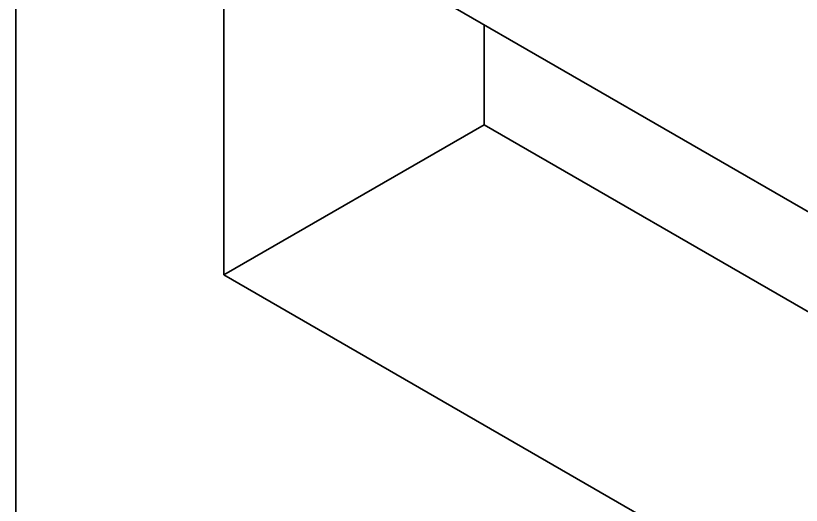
# Model space of a CAD drawing. Header units: millimetres. Extents: x -148 to 148, y -105 to 105.
# Drawn here: x 90.215 to 93.418, y -20.313 to -18.316 of the extents above; entities that cross this region are included whole.
import ezdxf

# ---------------------------------------------------------------- set-up
doc = ezdxf.new("R2010")
doc.units = ezdxf.units.MM
doc.layers.add('粗实线层', color=7, linetype='Continuous', lineweight=35)

msp = doc.modelspace()

# ---------------------------------------------------------------- linework, layer by layer
at = {"layer": '粗实线层', "color": 7, "lineweight": 35, "ltscale": 0.157175}
msp.add_line((90.2154, -22.1495), (90.2154, -15.8625), dxfattribs=at)
at = {"layer": '粗实线层', "color": 7, "lineweight": 35, "ltscale": 0.040825}
msp.add_line((91.064, -19.3734), (91.064, -17.7404), dxfattribs=at)
at = {"layer": '粗实线层', "color": 7, "lineweight": 35, "ltscale": 0.265361}
for p, q in [((91.064, -17.7404), (100.2564, -23.0476)), ((100.2564, -24.6806), (91.064, -19.3734))]:
    msp.add_line(p, q, dxfattribs=at)
at = {"layer": '粗实线层', "color": 7, "lineweight": 35, "ltscale": 0.010206}
msp.add_line((92.1246, -18.761), (92.1246, -18.3528), dxfattribs=at)
at = {"layer": '粗实线层', "color": 7, "lineweight": 35, "ltscale": 0.030619}
msp.add_line((91.064, -19.3734), (92.1246, -18.761), dxfattribs=at)
at = {"layer": '粗实线层', "color": 7, "lineweight": 35, "ltscale": 0.234743}
msp.add_line((100.2564, -23.4559), (92.1246, -18.761), dxfattribs=at)

doc.saveas('drawing.dxf')
